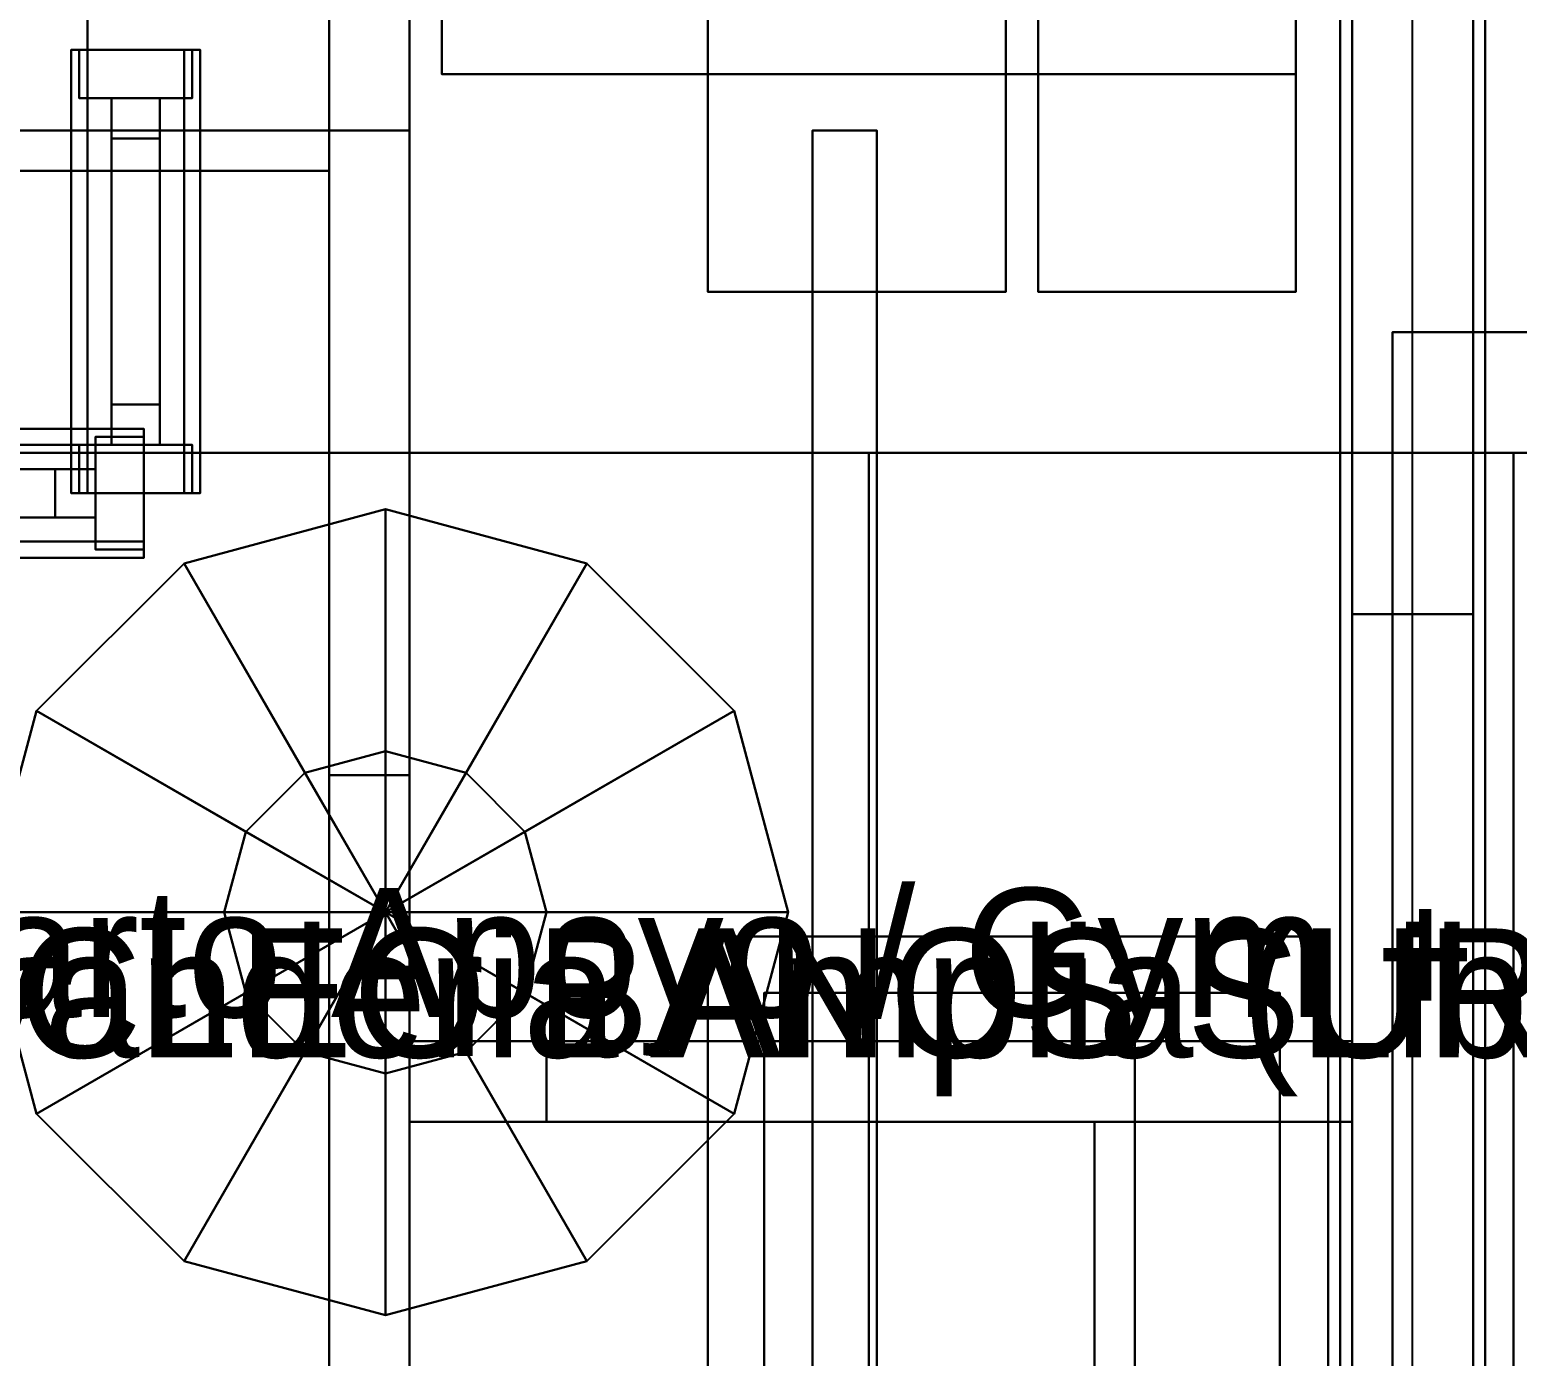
# Model space of a CAD drawing. Header units: metres. Extents: x -1 to 116, y -1 to 42.
# Drawn here: x 1.109 to 2.955, y 4.429 to 6.075 of the extents above; entities that cross this region are included whole.
import ezdxf

# ---------------------------------------------------------------- set-up
doc = ezdxf.new("R2010")
doc.units = ezdxf.units.M
for name, color, linetype in [('BALCONES_BARANDAS_3D', 30, 'CONTINUOUS'), ('BUHARDILLA_TECNICA_P3_3D', 34, 'CONTINUOUS'), ('CARPINTERIA_RUSTICA_3D', 8, 'CONTINUOUS'), ('CUBIERTA_CHALET_3D', 9, 'CONTINUOUS'), ('EJES_ESTRUCTURALES', 1, 'CONTINUOUS'), ('EQUIPO_HIDRONEUMATICO_2000L_3D', 5, 'CONTINUOUS'), ('LOSA_PISO_3D', 8, 'CONTINUOUS'), ('MUROS_INTERIORES_3D', 7, 'CONTINUOUS'), ('P2_LOSA_PISO_3D', 8, 'CONTINUOUS'), ('P2_MUROS_INT_3D', 6, 'CONTINUOUS'), ('P2_ROTULOS', 6, 'CONTINUOUS'), ('P3_COLUMNAS_METAL_NEGRO_3D', 8, 'CONTINUOUS'), ('P3_LOSA_STEELDECK_3D', 8, 'CONTINUOUS'), ('P3_LOSA_TANQUES_3D', 8, 'CONTINUOUS'), ('P3_MUROS_INT_3D', 6, 'CONTINUOUS'), ('P3_ROTULOS', 5, 'CONTINUOUS'), ('PB_MOBILIARIO_OFICINA_3D', 34, 'CONTINUOUS'), ('ROTULOS_TEXTO', 2, 'CONTINUOUS'), ('SOTANO_BODEGA_EQUIP_3D', 7, 'CONTINUOUS'), ('SOTANO_LOSA_3D', 8, 'CONTINUOUS'), ('SOTANO_MUROS_INT_3D', 4, 'CONTINUOUS')]:
    doc.layers.add(name, color=color, linetype=linetype)

msp = doc.modelspace()

# ---------------------------------------------------------------- linework, layer by layer
at = {"layer": 'BALCONES_BARANDAS_3D', "color": 30}
for points in [[(1.16, 5.5, 9.6), (1.32, 5.5, 9.6), (1.32, 6.05, 9.6), (1.16, 6.05, 9.6)], [(1.16, 5.5, 9.68), (1.32, 5.5, 9.68), (1.32, 6.05, 9.68), (1.16, 6.05, 9.68)], [(1.16, 6.05, 9.6), (1.32, 6.05, 9.6), (1.32, 6.05, 9.68), (1.16, 6.05, 9.68)], [(1.16, 5.5, 9.6), (1.16, 6.05, 9.6), (1.16, 6.05, 9.68), (1.16, 5.5, 9.68)], [(1.17, 5.99, 8.68), (1.31, 5.99, 8.68), (1.31, 6.05, 8.68), (1.17, 6.05, 8.68)], [(1.17, 5.99, 9.68), (1.31, 5.99, 9.68), (1.31, 6.05, 9.68), (1.17, 6.05, 9.68)], [(1.17, 6.05, 8.68), (1.31, 6.05, 8.68), (1.31, 6.05, 9.68), (1.17, 6.05, 9.68)], [(1.17, 5.99, 8.68), (1.17, 6.05, 8.68), (1.17, 6.05, 9.68), (1.17, 5.99, 9.68)], [(1.18, 5.5, 8.73), (1.3, 5.5, 8.73), (1.3, 6.05, 8.73), (1.18, 6.05, 8.73)], [(1.18, 5.5, 8.81), (1.3, 5.5, 8.81), (1.3, 6.05, 8.81), (1.18, 6.05, 8.81)], [(1.18, 6.05, 8.73), (1.3, 6.05, 8.73), (1.3, 6.05, 8.81), (1.18, 6.05, 8.81)], [(1.18, 5.5, 8.73), (1.18, 6.05, 8.73), (1.18, 6.05, 8.81), (1.18, 5.5, 8.81)], [(1.3, 5.5, 8.73), (1.3, 6.05, 8.73), (1.3, 6.05, 8.81), (1.3, 5.5, 8.81)], [(1.31, 5.99, 8.68), (1.31, 6.05, 8.68), (1.31, 6.05, 9.68), (1.31, 5.99, 9.68)], [(1.32, 5.5, 9.6), (1.32, 6.05, 9.6), (1.32, 6.05, 9.68), (1.32, 5.5, 9.68)], [(1.17, 5.99, 8.68), (1.31, 5.99, 8.68), (1.31, 5.99, 9.68), (1.17, 5.99, 9.68)], [(1.21, 5.94, 9.6), (1.27, 5.94, 9.6), (1.27, 5.99, 9.6), (1.21, 5.99, 9.6)], [(1.21, 5.61, 8.81), (1.27, 5.61, 8.81), (1.27, 5.99, 9.6), (1.21, 5.99, 9.6)], [(1.21, 5.56, 8.81), (1.21, 5.61, 8.81), (1.21, 5.99, 9.6), (1.21, 5.94, 9.6)], [(1.21, 5.94, 8.81), (1.27, 5.94, 8.81), (1.27, 5.99, 8.81), (1.21, 5.99, 8.81)], [(1.21, 5.99, 8.81), (1.27, 5.99, 8.81), (1.27, 5.61, 9.6), (1.21, 5.61, 9.6)], [(1.21, 5.94, 8.81), (1.21, 5.99, 8.81), (1.21, 5.61, 9.6), (1.21, 5.56, 9.6)], [(1.27, 5.56, 8.81), (1.27, 5.61, 8.81), (1.27, 5.99, 9.6), (1.27, 5.94, 9.6)], [(1.27, 5.94, 8.81), (1.27, 5.99, 8.81), (1.27, 5.61, 9.6), (1.27, 5.56, 9.6)], [(1.21, 5.56, 8.81), (1.27, 5.56, 8.81), (1.27, 5.94, 9.6), (1.21, 5.94, 9.6)], [(1.21, 5.94, 8.81), (1.27, 5.94, 8.81), (1.27, 5.56, 9.6), (1.21, 5.56, 9.6)], [(1.21, 5.56, 8.81), (1.27, 5.56, 8.81), (1.27, 5.61, 8.81), (1.21, 5.61, 8.81)], [(1.21, 5.56, 9.6), (1.27, 5.56, 9.6), (1.27, 5.61, 9.6), (1.21, 5.61, 9.6)], [(0.38, 5.42, 9.6), (1.25, 5.42, 9.6), (1.25, 5.58, 9.6), (0.38, 5.58, 9.6)], [(0.38, 5.42, 9.68), (1.25, 5.42, 9.68), (1.25, 5.58, 9.68), (0.38, 5.58, 9.68)], [(0.38, 5.58, 9.6), (1.25, 5.58, 9.6), (1.25, 5.58, 9.68), (0.38, 5.58, 9.68)], [(1.25, 5.42, 9.6), (1.25, 5.58, 9.6), (1.25, 5.58, 9.68), (1.25, 5.42, 9.68)], [(0.38, 5.44, 8.73), (1.25, 5.44, 8.73), (1.25, 5.56, 8.73), (0.38, 5.56, 8.73)], [(0.38, 5.44, 8.81), (1.25, 5.44, 8.81), (1.25, 5.56, 8.81), (0.38, 5.56, 8.81)], [(0.38, 5.56, 8.73), (1.25, 5.56, 8.73), (1.25, 5.56, 8.81), (0.38, 5.56, 8.81)], [(1.17, 5.5, 8.68), (1.31, 5.5, 8.68), (1.31, 5.56, 8.68), (1.17, 5.56, 8.68)], [(1.17, 5.5, 9.68), (1.31, 5.5, 9.68), (1.31, 5.56, 9.68), (1.17, 5.56, 9.68)], [(1.17, 5.56, 8.68), (1.31, 5.56, 8.68), (1.31, 5.56, 9.68), (1.17, 5.56, 9.68)], [(1.17, 5.5, 8.68), (1.17, 5.56, 8.68), (1.17, 5.56, 9.68), (1.17, 5.5, 9.68)], [(1.19, 5.43, 8.68), (1.25, 5.43, 8.68), (1.25, 5.57, 8.68), (1.19, 5.57, 8.68)], [(1.19, 5.43, 9.68), (1.25, 5.43, 9.68), (1.25, 5.57, 9.68), (1.19, 5.57, 9.68)], [(1.19, 5.57, 8.68), (1.25, 5.57, 8.68), (1.25, 5.57, 9.68), (1.19, 5.57, 9.68)], [(1.19, 5.43, 8.68), (1.19, 5.57, 8.68), (1.19, 5.57, 9.68), (1.19, 5.43, 9.68)], [(1.25, 5.43, 8.68), (1.25, 5.57, 8.68), (1.25, 5.57, 9.68), (1.25, 5.43, 9.68)], [(1.25, 5.44, 8.73), (1.25, 5.56, 8.73), (1.25, 5.56, 8.81), (1.25, 5.44, 8.81)], [(1.31, 5.5, 8.68), (1.31, 5.56, 8.68), (1.31, 5.56, 9.68), (1.31, 5.5, 9.68)], [(0.44, 5.53, 8.81), (0.49, 5.53, 8.81), (1.19, 5.53, 9.6), (1.14, 5.53, 9.6)], [(0.44, 5.47, 8.81), (0.44, 5.53, 8.81), (1.14, 5.53, 9.6), (1.14, 5.47, 9.6)], [(1.14, 5.53, 8.81), (1.19, 5.53, 8.81), (0.49, 5.53, 9.6), (0.44, 5.53, 9.6)], [(1.14, 5.47, 8.81), (1.14, 5.53, 8.81), (0.44, 5.53, 9.6), (0.44, 5.47, 9.6)], [(0.49, 5.47, 8.81), (0.49, 5.53, 8.81), (1.19, 5.53, 9.6), (1.19, 5.47, 9.6)], [(1.19, 5.47, 8.81), (1.19, 5.53, 8.81), (0.49, 5.53, 9.6), (0.49, 5.47, 9.6)], [(1.14, 5.47, 9.6), (1.19, 5.47, 9.6), (1.19, 5.53, 9.6), (1.14, 5.53, 9.6)], [(1.14, 5.47, 8.81), (1.19, 5.47, 8.81), (1.19, 5.53, 8.81), (1.14, 5.53, 8.81)], [(1.16, 5.5, 9.6), (1.32, 5.5, 9.6), (1.32, 5.5, 9.68), (1.16, 5.5, 9.68)], [(1.17, 5.5, 8.68), (1.31, 5.5, 8.68), (1.31, 5.5, 9.68), (1.17, 5.5, 9.68)], [(1.18, 5.5, 8.73), (1.3, 5.5, 8.73), (1.3, 5.5, 8.81), (1.18, 5.5, 8.81)], [(0.44, 5.47, 8.81), (0.49, 5.47, 8.81), (1.19, 5.47, 9.6), (1.14, 5.47, 9.6)], [(1.14, 5.47, 8.81), (1.19, 5.47, 8.81), (0.49, 5.47, 9.6), (0.44, 5.47, 9.6)], [(0.38, 5.44, 8.73), (1.25, 5.44, 8.73), (1.25, 5.44, 8.81), (0.38, 5.44, 8.81)], [(1.19, 5.43, 8.68), (1.25, 5.43, 8.68), (1.25, 5.43, 9.68), (1.19, 5.43, 9.68)], [(0.38, 5.42, 9.6), (1.25, 5.42, 9.6), (1.25, 5.42, 9.68), (0.38, 5.42, 9.68)]]:
    msp.add_3dface(points, dxfattribs=at)
at = {"layer": 'BUHARDILLA_TECNICA_P3_3D', "color": 34}
for points in [[(2.75, 3, 8.68), (2.9, 3, 8.68), (2.9, 7.4, 8.68), (2.75, 7.4, 8.68)], [(2.75, 3, 10.9125), (2.9, 3, 10.935), (2.9, 7.4, 10.935), (2.75, 7.4, 10.9125)], [(2.75, 3, 8.68), (2.75, 7.4, 8.68), (2.75, 7.4, 10.9125), (2.75, 3, 10.9125)], [(2.9, 3, 8.68), (2.9, 7.4, 8.68), (2.9, 7.4, 10.935), (2.9, 3, 10.935)]]:
    msp.add_3dface(points, dxfattribs=at)
at = {"layer": 'CARPINTERIA_RUSTICA_3D', "color": 34}
for points in [[(0.92, 5.9, 0.02), (1.48, 5.9, 0.02), (1.48, 5.95, 0.02), (0.92, 5.95, 0.02)], [(0.92, 5.9, 2.08), (1.48, 5.9, 2.08), (1.48, 5.95, 2.08), (0.92, 5.95, 2.08)], [(0.92, 5.95, 0.02), (1.48, 5.95, 0.02), (1.48, 5.95, 2.08), (0.92, 5.95, 2.08)], [(1.48, 5.9, 0.02), (1.48, 5.95, 0.02), (1.48, 5.95, 2.08), (1.48, 5.9, 2.08)], [(0.92, 5.9, 0.02), (1.48, 5.9, 0.02), (1.48, 5.9, 2.08), (0.92, 5.9, 2.08)], [(2.43, 4.1, 0.02), (2.48, 4.1, 0.02), (2.48, 4.72, 0.02), (2.43, 4.72, 0.02)], [(2.43, 4.1, 2.08), (2.48, 4.1, 2.08), (2.48, 4.72, 2.08), (2.43, 4.72, 2.08)], [(2.43, 4.72, 0.02), (2.48, 4.72, 0.02), (2.48, 4.72, 2.08), (2.43, 4.72, 2.08)], [(2.43, 4.1, 0.02), (2.43, 4.72, 0.02), (2.43, 4.72, 2.08), (2.43, 4.1, 2.08)], [(2.48, 4.1, 0.02), (2.48, 4.72, 0.02), (2.48, 4.72, 2.08), (2.48, 4.1, 2.08)]]:
    msp.add_3dface(points, dxfattribs=at)
at = {"layer": 'CUBIERTA_CHALET_3D', "color": 9}
for points in [[(0.4, 2, 10.56), (3.8562, 2, 11.0784), (3.8562, 7.45, 11.0784), (0.4, 7.45, 10.56)], [(0.4, 2, 10.72), (3.8562, 2, 11.2384), (3.8562, 7.45, 11.2384), (0.4, 7.45, 10.72)]]:
    msp.add_3dface(points, dxfattribs=at)
at = {"layer": 'EJES_ESTRUCTURALES', "color": 1}
msp.add_line((2.825, 1.8), (2.825, 25.51), dxfattribs=at)
at = {"layer": 'EQUIPO_HIDRONEUMATICO_2000L_3D', "color": 5}
for points in [[(1.95, 5.75, 8.78), (2.32, 5.75, 8.78), (2.32, 6.15, 8.78), (1.95, 6.15, 8.78)], [(1.95, 5.75, 9.13), (2.32, 5.75, 9.13), (2.32, 6.15, 9.13), (1.95, 6.15, 9.13)], [(1.95, 5.75, 8.78), (1.95, 6.15, 8.78), (1.95, 6.15, 9.13), (1.95, 5.75, 9.13)], [(2.32, 5.75, 8.78), (2.32, 6.15, 8.78), (2.32, 6.15, 9.13), (2.32, 5.75, 9.13)], [(1.95, 5.75, 8.78), (2.32, 5.75, 8.78), (2.32, 5.75, 9.13), (1.95, 5.75, 9.13)], [(1.55, 4.98, 8.8), (1.55, 5.48, 8.8), (1.3, 5.413, 8.8), (1.55, 4.98, 8.8)], [(1.55, 4.98, 9.98), (1.55, 5.48, 9.98), (1.3, 5.413, 9.98), (1.55, 4.98, 9.98)], [(1.55, 5.48, 8.8), (1.3, 5.413, 8.8), (1.3, 5.413, 9.98), (1.55, 5.48, 9.98)], [(1.55, 4.98, 9.98), (1.55, 5.48, 9.98), (1.3, 5.413, 9.98), (1.55, 4.98, 9.98)], [(1.55, 5.48, 9.98), (1.3, 5.413, 9.98), (1.45, 5.1532, 10.1), (1.55, 5.18, 10.1)], [(1.55, 4.98, 8.8), (1.8, 5.413, 8.8), (1.55, 5.48, 8.8), (1.55, 4.98, 8.8)], [(1.55, 4.98, 9.98), (1.8, 5.413, 9.98), (1.55, 5.48, 9.98), (1.55, 4.98, 9.98)], [(1.55, 4.98, 8.8), (1.55, 5.48, 8.8), (1.55, 5.48, 9.98), (1.55, 4.98, 9.98)], [(1.8, 5.413, 8.8), (1.55, 5.48, 8.8), (1.55, 5.48, 9.98), (1.8, 5.413, 9.98)], [(1.55, 4.98, 9.98), (1.8, 5.413, 9.98), (1.55, 5.48, 9.98), (1.55, 4.98, 9.98)], [(1.55, 4.98, 9.98), (1.55, 5.48, 9.98), (1.55, 5.18, 10.1), (1.55, 4.98, 10.1)], [(1.8, 5.413, 9.98), (1.55, 5.48, 9.98), (1.55, 5.18, 10.1), (1.65, 5.1532, 10.1)], [(1.55, 4.98, 8.8), (1.55, 5.48, 8.8), (1.55, 5.48, 9.98), (1.55, 4.98, 9.98)], [(1.55, 4.98, 9.98), (1.55, 5.48, 9.98), (1.55, 5.18, 10.1), (1.55, 4.98, 10.1)], [(1.55, 4.98, 8.8), (1.3, 5.413, 8.8), (1.117, 5.23, 8.8), (1.55, 4.98, 8.8)], [(1.55, 4.98, 9.98), (1.3, 5.413, 9.98), (1.117, 5.23, 9.98), (1.55, 4.98, 9.98)], [(1.3, 5.413, 8.8), (1.117, 5.23, 8.8), (1.117, 5.23, 9.98), (1.3, 5.413, 9.98)], [(1.55, 4.98, 9.98), (1.3, 5.413, 9.98), (1.117, 5.23, 9.98), (1.55, 4.98, 9.98)], [(1.3, 5.413, 9.98), (1.117, 5.23, 9.98), (1.3768, 5.08, 10.1), (1.45, 5.1532, 10.1)], [(1.55, 4.98, 8.8), (1.3, 5.413, 8.8), (1.3, 5.413, 9.98), (1.55, 4.98, 9.98)], [(1.55, 4.98, 9.98), (1.3, 5.413, 9.98), (1.45, 5.1532, 10.1), (1.55, 4.98, 10.1)], [(1.55, 4.98, 8.8), (1.3, 5.413, 8.8), (1.3, 5.413, 9.98), (1.55, 4.98, 9.98)], [(1.55, 4.98, 9.98), (1.3, 5.413, 9.98), (1.45, 5.1532, 10.1), (1.55, 4.98, 10.1)], [(1.55, 4.98, 8.8), (1.983, 5.23, 8.8), (1.8, 5.413, 8.8), (1.55, 4.98, 8.8)], [(1.55, 4.98, 9.98), (1.983, 5.23, 9.98), (1.8, 5.413, 9.98), (1.55, 4.98, 9.98)], [(1.55, 4.98, 8.8), (1.8, 5.413, 8.8), (1.8, 5.413, 9.98), (1.55, 4.98, 9.98)], [(1.55, 4.98, 9.98), (1.983, 5.23, 9.98), (1.8, 5.413, 9.98), (1.55, 4.98, 9.98)], [(1.55, 4.98, 9.98), (1.8, 5.413, 9.98), (1.65, 5.1532, 10.1), (1.55, 4.98, 10.1)], [(1.55, 4.98, 8.8), (1.8, 5.413, 8.8), (1.8, 5.413, 9.98), (1.55, 4.98, 9.98)], [(1.55, 4.98, 9.98), (1.8, 5.413, 9.98), (1.65, 5.1532, 10.1), (1.55, 4.98, 10.1)], [(1.983, 5.23, 9.98), (1.8, 5.413, 9.98), (1.65, 5.1532, 10.1), (1.7232, 5.08, 10.1)], [(1.983, 5.23, 8.8), (1.8, 5.413, 8.8), (1.8, 5.413, 9.98), (1.983, 5.23, 9.98)], [(1.55, 4.98, 8.8), (1.117, 5.23, 8.8), (1.05, 4.98, 8.8), (1.55, 4.98, 8.8)], [(1.55, 4.98, 9.98), (1.117, 5.23, 9.98), (1.05, 4.98, 9.98), (1.55, 4.98, 9.98)], [(1.117, 5.23, 8.8), (1.05, 4.98, 8.8), (1.05, 4.98, 9.98), (1.117, 5.23, 9.98)], [(1.55, 4.98, 9.98), (1.117, 5.23, 9.98), (1.05, 4.98, 9.98), (1.55, 4.98, 9.98)], [(1.117, 5.23, 9.98), (1.05, 4.98, 9.98), (1.35, 4.98, 10.1), (1.3768, 5.08, 10.1)], [(1.55, 4.98, 8.8), (1.117, 5.23, 8.8), (1.117, 5.23, 9.98), (1.55, 4.98, 9.98)], [(1.55, 4.98, 9.98), (1.117, 5.23, 9.98), (1.3768, 5.08, 10.1), (1.55, 4.98, 10.1)], [(1.55, 4.98, 8.8), (1.117, 5.23, 8.8), (1.117, 5.23, 9.98), (1.55, 4.98, 9.98)], [(1.55, 4.98, 9.98), (1.117, 5.23, 9.98), (1.3768, 5.08, 10.1), (1.55, 4.98, 10.1)], [(1.55, 4.98, 8.8), (2.05, 4.98, 8.8), (1.983, 5.23, 8.8), (1.55, 4.98, 8.8)], [(1.55, 4.98, 9.98), (2.05, 4.98, 9.98), (1.983, 5.23, 9.98), (1.55, 4.98, 9.98)], [(1.55, 4.98, 8.8), (1.983, 5.23, 8.8), (1.983, 5.23, 9.98), (1.55, 4.98, 9.98)], [(1.55, 4.98, 9.98), (2.05, 4.98, 9.98), (1.983, 5.23, 9.98), (1.55, 4.98, 9.98)], [(1.55, 4.98, 9.98), (1.983, 5.23, 9.98), (1.7232, 5.08, 10.1), (1.55, 4.98, 10.1)], [(1.55, 4.98, 8.8), (1.983, 5.23, 8.8), (1.983, 5.23, 9.98), (1.55, 4.98, 9.98)], [(1.55, 4.98, 9.98), (1.983, 5.23, 9.98), (1.7232, 5.08, 10.1), (1.55, 4.98, 10.1)], [(2.05, 4.98, 9.98), (1.983, 5.23, 9.98), (1.7232, 5.08, 10.1), (1.75, 4.98, 10.1)], [(2.05, 4.98, 8.8), (1.983, 5.23, 8.8), (1.983, 5.23, 9.98), (2.05, 4.98, 9.98)], [(1.55, 4.98, 10.1), (1.55, 5.18, 10.1), (1.45, 5.1532, 10.1), (1.55, 4.98, 10.1)], [(1.55, 4.98, 10.1), (1.65, 5.1532, 10.1), (1.55, 5.18, 10.1), (1.55, 4.98, 10.1)], [(1.55, 4.98, 10.1), (1.45, 5.1532, 10.1), (1.3768, 5.08, 10.1), (1.55, 4.98, 10.1)], [(1.55, 4.98, 10.1), (1.7232, 5.08, 10.1), (1.65, 5.1532, 10.1), (1.55, 4.98, 10.1)], [(1.55, 4.98, 10.1), (1.3768, 5.08, 10.1), (1.35, 4.98, 10.1), (1.55, 4.98, 10.1)], [(1.55, 4.98, 10.1), (1.75, 4.98, 10.1), (1.7232, 5.08, 10.1), (1.55, 4.98, 10.1)], [(1.55, 4.98, 8.8), (1.05, 4.98, 8.8), (1.05, 4.98, 9.98), (1.55, 4.98, 9.98)], [(1.55, 4.98, 9.98), (1.05, 4.98, 9.98), (1.35, 4.98, 10.1), (1.55, 4.98, 10.1)], [(1.55, 4.98, 8.8), (1.05, 4.98, 8.8), (1.117, 4.73, 8.8), (1.55, 4.98, 8.8)], [(1.55, 4.98, 9.98), (1.05, 4.98, 9.98), (1.117, 4.73, 9.98), (1.55, 4.98, 9.98)], [(1.55, 4.98, 8.8), (1.05, 4.98, 8.8), (1.05, 4.98, 9.98), (1.55, 4.98, 9.98)], [(1.05, 4.98, 8.8), (1.117, 4.73, 8.8), (1.117, 4.73, 9.98), (1.05, 4.98, 9.98)], [(1.55, 4.98, 9.98), (1.05, 4.98, 9.98), (1.117, 4.73, 9.98), (1.55, 4.98, 9.98)], [(1.55, 4.98, 9.98), (1.05, 4.98, 9.98), (1.35, 4.98, 10.1), (1.55, 4.98, 10.1)], [(1.05, 4.98, 9.98), (1.117, 4.73, 9.98), (1.3768, 4.88, 10.1), (1.35, 4.98, 10.1)], [(1.55, 4.98, 8.8), (1.117, 4.73, 8.8), (1.117, 4.73, 9.98), (1.55, 4.98, 9.98)], [(1.55, 4.98, 9.98), (1.117, 4.73, 9.98), (1.3768, 4.88, 10.1), (1.55, 4.98, 10.1)], [(1.55, 4.98, 8.8), (1.117, 4.73, 8.8), (1.3, 4.547, 8.8), (1.55, 4.98, 8.8)], [(1.55, 4.98, 9.98), (1.117, 4.73, 9.98), (1.3, 4.547, 9.98), (1.55, 4.98, 9.98)], [(1.55, 4.98, 8.8), (1.117, 4.73, 8.8), (1.117, 4.73, 9.98), (1.55, 4.98, 9.98)], [(1.55, 4.98, 9.98), (1.117, 4.73, 9.98), (1.3, 4.547, 9.98), (1.55, 4.98, 9.98)], [(1.55, 4.98, 9.98), (1.117, 4.73, 9.98), (1.3768, 4.88, 10.1), (1.55, 4.98, 10.1)], [(1.55, 4.98, 8.8), (1.3, 4.547, 8.8), (1.3, 4.547, 9.98), (1.55, 4.98, 9.98)], [(1.55, 4.98, 9.98), (1.3, 4.547, 9.98), (1.45, 4.8068, 10.1), (1.55, 4.98, 10.1)], [(1.55, 4.98, 8.8), (1.3, 4.547, 8.8), (1.55, 4.48, 8.8), (1.55, 4.98, 8.8)], [(1.55, 4.98, 9.98), (1.3, 4.547, 9.98), (1.55, 4.48, 9.98), (1.55, 4.98, 9.98)], [(1.55, 4.98, 8.8), (1.3, 4.547, 8.8), (1.3, 4.547, 9.98), (1.55, 4.98, 9.98)], [(1.55, 4.98, 9.98), (1.3, 4.547, 9.98), (1.55, 4.48, 9.98), (1.55, 4.98, 9.98)], [(1.55, 4.98, 9.98), (1.3, 4.547, 9.98), (1.45, 4.8068, 10.1), (1.55, 4.98, 10.1)], [(1.55, 4.98, 10.1), (1.35, 4.98, 10.1), (1.3768, 4.88, 10.1), (1.55, 4.98, 10.1)], [(1.55, 4.98, 10.1), (1.3768, 4.88, 10.1), (1.45, 4.8068, 10.1), (1.55, 4.98, 10.1)], [(1.55, 4.98, 10.1), (1.45, 4.8068, 10.1), (1.55, 4.78, 10.1), (1.55, 4.98, 10.1)], [(1.55, 4.98, 8.8), (2.05, 4.98, 8.8), (2.05, 4.98, 9.98), (1.55, 4.98, 9.98)], [(1.55, 4.98, 8.8), (1.55, 4.98, 8.8), (1.55, 4.98, 9.98)], [(1.55, 4.98, 9.98), (2.05, 4.98, 9.98), (1.75, 4.98, 10.1), (1.55, 4.98, 10.1)], [(1.55, 4.98, 9.98), (1.55, 4.98, 9.98), (1.55, 4.98, 10.1)], [(1.55, 4.98, 8.8), (1.55, 4.98, 8.8), (1.55, 4.98, 9.98)], [(1.55, 4.98, 9.98), (1.55, 4.98, 9.98), (1.55, 4.98, 10.1)], [(1.55, 4.98, 8.8), (1.55, 4.98, 8.8), (1.55, 4.98, 9.98)], [(1.55, 4.98, 9.98), (1.55, 4.98, 9.98), (1.55, 4.98, 10.1)], [(1.55, 4.98, 8.8), (1.55, 4.98, 8.8), (1.55, 4.98, 9.98)], [(1.55, 4.98, 9.98), (1.55, 4.98, 9.98), (1.55, 4.98, 10.1)], [(1.55, 4.98, 8.8), (1.55, 4.98, 8.8), (1.55, 4.98, 9.98)], [(1.55, 4.98, 9.98), (1.55, 4.98, 9.98), (1.55, 4.98, 10.1)], [(1.55, 4.98, 8.8), (1.55, 4.98, 8.8), (1.55, 4.98, 9.98)], [(1.55, 4.98, 9.98), (1.55, 4.98, 9.98), (1.55, 4.98, 10.1)], [(1.55, 4.98, 8.8), (1.55, 4.98, 8.8), (1.55, 4.98, 9.98)], [(1.55, 4.98, 9.98), (1.55, 4.98, 9.98), (1.55, 4.98, 10.1)], [(1.55, 4.98, 8.8), (1.55, 4.98, 8.8), (1.55, 4.98, 9.98)], [(1.55, 4.98, 9.98), (1.55, 4.98, 9.98), (1.55, 4.98, 10.1)], [(1.55, 4.98, 8.8), (1.55, 4.48, 8.8), (1.55, 4.48, 9.98), (1.55, 4.98, 9.98)], [(1.55, 4.98, 8.8), (1.55, 4.98, 8.8), (1.55, 4.98, 9.98)], [(1.55, 4.98, 9.98), (1.55, 4.48, 9.98), (1.55, 4.78, 10.1), (1.55, 4.98, 10.1)], [(1.55, 4.98, 9.98), (1.55, 4.98, 9.98), (1.55, 4.98, 10.1)], [(1.55, 4.98, 8.8), (1.55, 4.48, 8.8), (1.8, 4.547, 8.8), (1.55, 4.98, 8.8)], [(1.55, 4.98, 9.98), (1.55, 4.48, 9.98), (1.8, 4.547, 9.98), (1.55, 4.98, 9.98)], [(1.55, 4.98, 8.8), (1.55, 4.48, 8.8), (1.55, 4.48, 9.98), (1.55, 4.98, 9.98)], [(1.55, 4.98, 8.8), (1.8, 4.547, 8.8), (1.8, 4.547, 9.98), (1.55, 4.98, 9.98)], [(1.55, 4.98, 8.8), (1.55, 4.98, 8.8), (1.55, 4.98, 9.98)], [(1.55, 4.98, 9.98), (1.55, 4.48, 9.98), (1.8, 4.547, 9.98), (1.55, 4.98, 9.98)], [(1.55, 4.98, 10.1), (1.55, 4.78, 10.1), (1.65, 4.8068, 10.1), (1.55, 4.98, 10.1)], [(1.55, 4.98, 9.98), (1.55, 4.48, 9.98), (1.55, 4.78, 10.1), (1.55, 4.98, 10.1)], [(1.55, 4.98, 9.98), (1.8, 4.547, 9.98), (1.65, 4.8068, 10.1), (1.55, 4.98, 10.1)], [(1.55, 4.98, 9.98), (1.55, 4.98, 9.98), (1.55, 4.98, 10.1)], [(1.55, 4.98, 8.8), (1.8, 4.547, 8.8), (1.983, 4.73, 8.8), (1.55, 4.98, 8.8)], [(1.55, 4.98, 9.98), (1.8, 4.547, 9.98), (1.983, 4.73, 9.98), (1.55, 4.98, 9.98)], [(1.55, 4.98, 8.8), (1.8, 4.547, 8.8), (1.8, 4.547, 9.98), (1.55, 4.98, 9.98)], [(1.55, 4.98, 8.8), (1.983, 4.73, 8.8), (1.983, 4.73, 9.98), (1.55, 4.98, 9.98)], [(1.55, 4.98, 8.8), (1.55, 4.98, 8.8), (1.55, 4.98, 9.98)], [(1.55, 4.98, 9.98), (1.8, 4.547, 9.98), (1.983, 4.73, 9.98), (1.55, 4.98, 9.98)], [(1.55, 4.98, 10.1), (1.65, 4.8068, 10.1), (1.7232, 4.88, 10.1), (1.55, 4.98, 10.1)], [(1.55, 4.98, 9.98), (1.8, 4.547, 9.98), (1.65, 4.8068, 10.1), (1.55, 4.98, 10.1)], [(1.55, 4.98, 9.98), (1.983, 4.73, 9.98), (1.7232, 4.88, 10.1), (1.55, 4.98, 10.1)], [(1.55, 4.98, 9.98), (1.55, 4.98, 9.98), (1.55, 4.98, 10.1)], [(1.55, 4.98, 8.8), (1.983, 4.73, 8.8), (2.05, 4.98, 8.8), (1.55, 4.98, 8.8)], [(1.55, 4.98, 9.98), (1.983, 4.73, 9.98), (2.05, 4.98, 9.98), (1.55, 4.98, 9.98)], [(1.55, 4.98, 8.8), (1.983, 4.73, 8.8), (1.983, 4.73, 9.98), (1.55, 4.98, 9.98)], [(1.55, 4.98, 8.8), (2.05, 4.98, 8.8), (2.05, 4.98, 9.98), (1.55, 4.98, 9.98)], [(1.55, 4.98, 8.8), (1.55, 4.98, 8.8), (1.55, 4.98, 9.98)], [(1.55, 4.98, 9.98), (1.983, 4.73, 9.98), (2.05, 4.98, 9.98), (1.55, 4.98, 9.98)], [(1.55, 4.98, 10.1), (1.7232, 4.88, 10.1), (1.75, 4.98, 10.1), (1.55, 4.98, 10.1)], [(1.55, 4.98, 9.98), (1.983, 4.73, 9.98), (1.7232, 4.88, 10.1), (1.55, 4.98, 10.1)], [(1.55, 4.98, 9.98), (2.05, 4.98, 9.98), (1.75, 4.98, 10.1), (1.55, 4.98, 10.1)], [(1.55, 4.98, 9.98), (1.55, 4.98, 9.98), (1.55, 4.98, 10.1)], [(1.983, 4.73, 9.98), (2.05, 4.98, 9.98), (1.75, 4.98, 10.1), (1.7232, 4.88, 10.1)], [(1.983, 4.73, 8.8), (2.05, 4.98, 8.8), (2.05, 4.98, 9.98), (1.983, 4.73, 9.98)], [(1.117, 4.73, 9.98), (1.3, 4.547, 9.98), (1.45, 4.8068, 10.1), (1.3768, 4.88, 10.1)], [(1.8, 4.547, 9.98), (1.983, 4.73, 9.98), (1.7232, 4.88, 10.1), (1.65, 4.8068, 10.1)], [(1.3, 4.547, 9.98), (1.55, 4.48, 9.98), (1.55, 4.78, 10.1), (1.45, 4.8068, 10.1)], [(1.55, 4.48, 9.98), (1.8, 4.547, 9.98), (1.65, 4.8068, 10.1), (1.55, 4.78, 10.1)], [(1.117, 4.73, 8.8), (1.3, 4.547, 8.8), (1.3, 4.547, 9.98), (1.117, 4.73, 9.98)], [(1.8, 4.547, 8.8), (1.983, 4.73, 8.8), (1.983, 4.73, 9.98), (1.8, 4.547, 9.98)], [(1.3, 4.547, 8.8), (1.55, 4.48, 8.8), (1.55, 4.48, 9.98), (1.3, 4.547, 9.98)], [(1.55, 4.48, 8.8), (1.8, 4.547, 8.8), (1.8, 4.547, 9.98), (1.55, 4.48, 9.98)]]:
    msp.add_3dface(points, dxfattribs=at)
at = {"layer": 'EQUIPO_HIDRONEUMATICO_2000L_3D', "color": 1}
for points in [[(2.36, 5.75, 8.78), (2.68, 5.75, 8.78), (2.68, 6.15, 8.78), (2.36, 6.15, 8.78)], [(2.36, 5.75, 9.4), (2.68, 5.75, 9.4), (2.68, 6.15, 9.4), (2.36, 6.15, 9.4)], [(2.36, 5.75, 8.78), (2.36, 6.15, 8.78), (2.36, 6.15, 9.4), (2.36, 5.75, 9.4)], [(2.68, 5.75, 8.78), (2.68, 6.15, 8.78), (2.68, 6.15, 9.4), (2.68, 5.75, 9.4)], [(2.36, 5.75, 8.78), (2.68, 5.75, 8.78), (2.68, 5.75, 9.4), (2.36, 5.75, 9.4)]]:
    msp.add_3dface(points, dxfattribs=at)
at = {"layer": 'EQUIPO_HIDRONEUMATICO_2000L_3D', "color": 8}
for points in [[(2.08, 3.8, 8.9), (2.16, 3.8, 8.9), (2.16, 5.95, 8.9), (2.08, 5.95, 8.9)], [(2.08, 3.8, 8.96), (2.16, 3.8, 8.96), (2.16, 5.95, 8.96), (2.08, 5.95, 8.96)], [(2.08, 5.95, 8.9), (2.16, 5.95, 8.9), (2.16, 5.95, 8.96), (2.08, 5.95, 8.96)], [(2.08, 3.8, 8.9), (2.08, 5.95, 8.9), (2.08, 5.95, 8.96), (2.08, 3.8, 8.96)], [(2.16, 3.8, 8.9), (2.16, 5.95, 8.9), (2.16, 5.95, 8.96), (2.16, 3.8, 8.96)]]:
    msp.add_3dface(points, dxfattribs=at)
at = {"layer": 'LOSA_PISO_3D', "color": 8}
for points in [[(0.15, 3, -0.15), (9.15, 3, -0.15), (9.15, 7.4, -0.15), (0.15, 7.4, -0.15)], [(0.15, 3), (9.15, 3), (9.15, 7.4), (0.15, 7.4)]]:
    msp.add_3dface(points, dxfattribs=at)
at = {"layer": 'MUROS_INTERIORES_3D', "color": 7}
for points in [[(1.48, 5.95), (1.58, 5.95), (1.58, 6.5), (1.48, 6.5)], [(1.48, 5.95, 2.85), (1.58, 5.95, 2.85), (1.58, 6.5, 2.85), (1.48, 6.5, 2.85)], [(1.48, 5.95), (1.48, 6.5), (1.48, 6.5, 2.85), (1.48, 5.95, 2.85)], [(1.58, 5.95), (1.58, 6.5), (1.58, 6.5, 2.85), (1.58, 5.95, 2.85)], [(2.75, 5.35, 2.1), (2.9, 5.35, 2.1), (2.9, 6.2, 2.1), (2.75, 6.2, 2.1)], [(2.75, 5.35, 2.85), (2.9, 5.35, 2.85), (2.9, 6.2, 2.85), (2.75, 6.2, 2.85)], [(2.75, 5.35, 2.1), (2.75, 6.2, 2.1), (2.75, 6.2, 2.85), (2.75, 5.35, 2.85)], [(2.9, 5.35, 2.1), (2.9, 6.2, 2.1), (2.9, 6.2, 2.85), (2.9, 5.35, 2.85)], [(1.48, 5.15, 2.1), (1.58, 5.15, 2.1), (1.58, 5.95, 2.1), (1.48, 5.95, 2.1)], [(1.48, 5.15, 2.85), (1.58, 5.15, 2.85), (1.58, 5.95, 2.85), (1.48, 5.95, 2.85)], [(1.48, 5.95, 2.1), (1.58, 5.95, 2.1), (1.58, 5.95, 2.85), (1.48, 5.95, 2.85)], [(1.48, 5.15, 2.1), (1.48, 5.95, 2.1), (1.48, 5.95, 2.85), (1.48, 5.15, 2.85)], [(1.48, 5.95), (1.58, 5.95), (1.58, 5.95, 2.85), (1.48, 5.95, 2.85)], [(1.58, 5.15, 2.1), (1.58, 5.95, 2.1), (1.58, 5.95, 2.85), (1.58, 5.15, 2.85)], [(2.75, 3.15), (2.9, 3.15), (2.9, 5.35), (2.75, 5.35)], [(2.75, 3.15, 2.85), (2.9, 3.15, 2.85), (2.9, 5.35, 2.85), (2.75, 5.35, 2.85)], [(2.75, 5.35), (2.9, 5.35), (2.9, 5.35, 2.85), (2.75, 5.35, 2.85)], [(2.75, 3.15), (2.75, 5.35), (2.75, 5.35, 2.85), (2.75, 3.15, 2.85)], [(2.75, 5.35, 2.1), (2.9, 5.35, 2.1), (2.9, 5.35, 2.85), (2.75, 5.35, 2.85)], [(2.9, 3.15), (2.9, 5.35), (2.9, 5.35, 2.85), (2.9, 3.15, 2.85)], [(1.48, 3.15), (1.58, 3.15), (1.58, 5.15), (1.48, 5.15)], [(1.48, 3.15, 2.85), (1.58, 3.15, 2.85), (1.58, 5.15, 2.85), (1.48, 5.15, 2.85)], [(1.48, 5.15), (1.58, 5.15), (1.58, 5.15, 2.85), (1.48, 5.15, 2.85)], [(1.48, 3.15), (1.48, 5.15), (1.48, 5.15, 2.85), (1.48, 3.15, 2.85)], [(1.48, 5.15, 2.1), (1.58, 5.15, 2.1), (1.58, 5.15, 2.85), (1.48, 5.15, 2.85)], [(1.58, 3.15), (1.58, 5.15), (1.58, 5.15, 2.85), (1.58, 3.15, 2.85)], [(1.58, 4.72), (1.75, 4.72), (1.75, 4.82), (1.58, 4.82)], [(1.58, 4.72, 2.85), (1.75, 4.72, 2.85), (1.75, 4.82, 2.85), (1.58, 4.82, 2.85)], [(1.58, 4.82), (1.75, 4.82), (1.75, 4.82, 2.85), (1.58, 4.82, 2.85)], [(1.58, 4.72), (1.58, 4.82), (1.58, 4.82, 2.85), (1.58, 4.72, 2.85)], [(1.75, 4.72), (1.75, 4.82), (1.75, 4.82, 2.85), (1.75, 4.72, 2.85)], [(1.75, 4.72, 2.1), (2.48, 4.72, 2.1), (2.48, 4.82, 2.1), (1.75, 4.82, 2.1)], [(1.75, 4.72, 2.85), (2.48, 4.72, 2.85), (2.48, 4.82, 2.85), (1.75, 4.82, 2.85)], [(1.75, 4.82, 2.1), (2.48, 4.82, 2.1), (2.48, 4.82, 2.85), (1.75, 4.82, 2.85)], [(1.75, 4.72, 2.1), (1.75, 4.82, 2.1), (1.75, 4.82, 2.85), (1.75, 4.72, 2.85)], [(2.48, 4.72, 2.1), (2.48, 4.82, 2.1), (2.48, 4.82, 2.85), (2.48, 4.72, 2.85)], [(2.48, 4.72), (2.75, 4.72), (2.75, 4.82), (2.48, 4.82)], [(2.48, 4.72, 2.85), (2.75, 4.72, 2.85), (2.75, 4.82, 2.85), (2.48, 4.82, 2.85)], [(2.48, 4.82), (2.75, 4.82), (2.75, 4.82, 2.85), (2.48, 4.82, 2.85)], [(2.48, 4.72), (2.48, 4.82), (2.48, 4.82, 2.85), (2.48, 4.72, 2.85)], [(2.75, 4.72), (2.75, 4.82), (2.75, 4.82, 2.85), (2.75, 4.72, 2.85)], [(1.58, 4.72), (1.75, 4.72), (1.75, 4.72, 2.85), (1.58, 4.72, 2.85)], [(1.75, 4.72, 2.1), (2.48, 4.72, 2.1), (2.48, 4.72, 2.85), (1.75, 4.72, 2.85)], [(2.48, 4.72), (2.75, 4.72), (2.75, 4.72, 2.85), (2.48, 4.72, 2.85)]]:
    msp.add_3dface(points, dxfattribs=at)
at = {"layer": 'P2_LOSA_PISO_3D', "color": 8}
for points in [[(0.15, 3, 2.85), (9.15, 3, 2.85), (9.15, 7.4, 2.85), (0.15, 7.4, 2.85)], [(0.15, 3, 3), (9.15, 3, 3), (9.15, 7.4, 3), (0.15, 7.4, 3)]]:
    msp.add_3dface(points, dxfattribs=at)
at = {"layer": 'P2_MUROS_INT_3D', "color": 6}
for points in [[(2.75, 3.15, 3), (2.9, 3.15, 3), (2.9, 6.6, 3), (2.75, 6.6, 3)], [(2.75, 3.15, 5.85), (2.9, 3.15, 5.85), (2.9, 6.6, 5.85), (2.75, 6.6, 5.85)], [(2.75, 3.15, 3), (2.75, 6.6, 3), (2.75, 6.6, 5.85), (2.75, 3.15, 5.85)], [(2.9, 3.15, 3), (2.9, 6.6, 3), (2.9, 6.6, 5.85), (2.9, 3.15, 5.85)]]:
    msp.add_3dface(points, dxfattribs=at)
at = {"layer": 'P3_COLUMNAS_METAL_NEGRO_3D', "color": 8}
for points in [[(2.735, 3.15, 5.8), (2.915, 3.15, 5.8), (2.915, 24.71, 5.8), (2.735, 24.71, 5.8)], [(2.735, 3.15, 5.85), (2.915, 3.15, 5.85), (2.915, 24.71, 5.85), (2.735, 24.71, 5.85)], [(2.735, 3.15, 5.8), (2.735, 24.71, 5.8), (2.735, 24.71, 5.85), (2.735, 3.15, 5.85)], [(2.915, 3.15, 5.8), (2.915, 24.71, 5.8), (2.915, 24.71, 5.85), (2.915, 3.15, 5.85)]]:
    msp.add_3dface(points, dxfattribs=at)
at = {"layer": 'P3_LOSA_STEELDECK_3D', "color": 8}
for points in [[(0.15, 3, 5.85), (9.15, 3, 5.85), (9.15, 7.4, 5.85), (0.15, 7.4, 5.85)], [(0.15, 3, 6), (9.15, 3, 6), (9.15, 7.4, 6), (0.15, 7.4, 6)]]:
    msp.add_3dface(points, dxfattribs=at)
at = {"layer": 'P3_LOSA_TANQUES_3D', "color": 8}
for points in [[(1.18, 5.55, 8.5), (2.9, 5.55, 8.5), (2.9, 6.7, 8.5), (1.18, 6.7, 8.5)], [(1.18, 5.55, 8.68), (2.9, 5.55, 8.68), (2.9, 6.7, 8.68), (1.18, 6.7, 8.68)], [(1.18, 5.55, 8.5), (1.18, 6.7, 8.5), (1.18, 6.7, 8.68), (1.18, 5.55, 8.68)], [(2.9, 5.55, 8.5), (2.9, 6.7, 8.5), (2.9, 6.7, 8.68), (2.9, 5.55, 8.68)], [(0.3, 3, 8.5), (2.9, 3, 8.5), (2.9, 5.55, 8.5), (0.3, 5.55, 8.5)], [(0.3, 3, 8.68), (2.9, 3, 8.68), (2.9, 5.55, 8.68), (0.3, 5.55, 8.68)], [(0.3, 5.55, 8.5), (2.9, 5.55, 8.5), (2.9, 5.55, 8.68), (0.3, 5.55, 8.68)], [(0.95, 3.22, 8.68), (2.15, 3.22, 8.68), (2.15, 5.55, 8.68), (0.95, 5.55, 8.68)], [(0.95, 3.22, 8.8), (2.15, 3.22, 8.8), (2.15, 5.55, 8.8), (0.95, 5.55, 8.8)], [(0.95, 5.55, 8.68), (2.15, 5.55, 8.68), (2.15, 5.55, 8.8), (0.95, 5.55, 8.8)], [(1.18, 5.55, 8.5), (2.9, 5.55, 8.5), (2.9, 5.55, 8.68), (1.18, 5.55, 8.68)], [(2.15, 3.22, 8.68), (2.15, 5.55, 8.68), (2.15, 5.55, 8.8), (2.15, 3.22, 8.8)], [(2.9, 3, 8.5), (2.9, 5.55, 8.5), (2.9, 5.55, 8.68), (2.9, 3, 8.68)]]:
    msp.add_3dface(points, dxfattribs=at)
at = {"layer": 'P3_MUROS_INT_3D', "color": 6}
for points in [[(2.75, 3, 6), (2.9, 3, 6), (2.9, 7.45, 6), (2.75, 7.45, 6)], [(2.75, 3, 8.5), (2.9, 3, 8.5), (2.9, 7.45, 8.5), (2.75, 7.45, 8.5)], [(2.75, 3, 6), (2.75, 7.45, 6), (2.75, 7.45, 8.5), (2.75, 3, 8.5)], [(2.9, 3, 6), (2.9, 7.45, 6), (2.9, 7.45, 8.5), (2.9, 3, 8.5)]]:
    msp.add_3dface(points, dxfattribs=at)
at = {"layer": 'PB_MOBILIARIO_OFICINA_3D', "color": 34}
for points in [[(1.62, 6.02), (2.68, 6.02), (2.68, 6.48), (1.62, 6.48)], [(1.62, 6.02, 0.85), (2.68, 6.02, 0.85), (2.68, 6.48, 0.85), (1.62, 6.48, 0.85)], [(1.62, 6.02), (1.62, 6.48), (1.62, 6.48, 0.85), (1.62, 6.02, 0.85)], [(2.68, 6.02), (2.68, 6.48), (2.68, 6.48, 0.85), (2.68, 6.02, 0.85)], [(1.62, 6.02), (2.68, 6.02), (2.68, 6.02, 0.85), (1.62, 6.02, 0.85)]]:
    msp.add_3dface(points, dxfattribs=at)
at = {"layer": 'SOTANO_BODEGA_EQUIP_3D', "color": 34}
for points in [[(1.95, 4.15, -2.55), (2.72, 4.15, -2.55), (2.72, 4.95, -2.55), (1.95, 4.95, -2.55)], [(1.95, 4.15, -2.41), (2.72, 4.15, -2.41), (2.72, 4.95, -2.41), (1.95, 4.95, -2.41)], [(1.95, 4.95, -2.55), (2.72, 4.95, -2.55), (2.72, 4.95, -2.41), (1.95, 4.95, -2.41)], [(1.95, 4.15, -2.55), (1.95, 4.95, -2.55), (1.95, 4.95, -2.41), (1.95, 4.15, -2.41)], [(2.72, 4.15, -2.55), (2.72, 4.95, -2.55), (2.72, 4.95, -2.41), (2.72, 4.15, -2.41)]]:
    msp.add_3dface(points, dxfattribs=at)
at = {"layer": 'SOTANO_BODEGA_EQUIP_3D', "color": 30}
for points in [[(2.02, 4.22, -2.41), (2.66, 4.22, -2.41), (2.66, 4.88, -2.41), (2.02, 4.88, -2.41)], [(2.02, 4.22, -1.73), (2.66, 4.22, -1.73), (2.66, 4.88, -1.73), (2.02, 4.88, -1.73)], [(2.02, 4.88, -2.41), (2.66, 4.88, -2.41), (2.66, 4.88, -1.73), (2.02, 4.88, -1.73)], [(2.02, 4.22, -2.41), (2.02, 4.88, -2.41), (2.02, 4.88, -1.73), (2.02, 4.22, -1.73)], [(2.66, 4.22, -2.41), (2.66, 4.88, -2.41), (2.66, 4.88, -1.73), (2.66, 4.22, -1.73)]]:
    msp.add_3dface(points, dxfattribs=at)
at = {"layer": 'SOTANO_LOSA_3D', "color": 8}
for points in [[(0.15, 3, -2.7), (9.15, 3, -2.7), (9.15, 11.3, -2.7), (0.15, 11.3, -2.7)], [(0.15, 3, -2.55), (9.15, 3, -2.55), (9.15, 11.3, -2.55), (0.15, 11.3, -2.55)]]:
    msp.add_3dface(points, dxfattribs=at)
at = {"layer": 'SOTANO_MUROS_INT_3D', "color": 4}
for points in [[(2.8, 5.55, -2.55), (3.4, 5.55, -2.55), (3.4, 5.7, -2.55), (2.8, 5.7, -2.55)], [(2.8, 5.55, -0.15), (3.4, 5.55, -0.15), (3.4, 5.7, -0.15), (2.8, 5.7, -0.15)], [(2.8, 5.7, -2.55), (3.4, 5.7, -2.55), (3.4, 5.7, -0.15), (2.8, 5.7, -0.15)], [(2.8, 5.55, -2.55), (2.8, 5.7, -2.55), (2.8, 5.7, -0.15), (2.8, 5.55, -0.15)], [(2.8, 3.15, -2.55), (2.95, 3.15, -2.55), (2.95, 5.55, -2.55), (2.8, 5.55, -2.55)], [(2.8, 3.15, -0.15), (2.95, 3.15, -0.15), (2.95, 5.55, -0.15), (2.8, 5.55, -0.15)], [(2.8, 5.55, -2.55), (2.95, 5.55, -2.55), (2.95, 5.55, -0.15), (2.8, 5.55, -0.15)], [(2.8, 3.15, -2.55), (2.8, 5.55, -2.55), (2.8, 5.55, -0.15), (2.8, 3.15, -0.15)], [(2.8, 5.55, -2.55), (3.4, 5.55, -2.55), (3.4, 5.55, -0.15), (2.8, 5.55, -0.15)], [(2.95, 3.15, -2.55), (2.95, 5.55, -2.55), (2.95, 5.55, -0.15), (2.95, 3.15, -0.15)]]:
    msp.add_3dface(points, dxfattribs=at)

# ---------------------------------------------------------------- texts
at = {"layer": 'P2_ROTULOS', "color": 6}
msp.add_text('P2: Lavanderia Amplia (Libre de escalera tanque, H=2,85m)', height=0.16, dxfattribs=at).set_placement((0.4, 4.8, 3.05))
at = {"layer": 'P3_ROTULOS', "color": 5}
msp.add_text('P3: Cuarto Apoyo / Gym + Subida a Tanques 2.000L', height=0.16, dxfattribs=at).set_placement((0.4, 4.85, 6.05))
at = {"layer": 'ROTULOS_TEXTO', "color": 2}
msp.add_text('PB: NUCLEO BANOS SUROESTE (DAMAS + CABALLEROS + ANTEBANO)', height=0.16, dxfattribs=at).set_placement((0.38, 4.8, 0.05))

doc.saveas('drawing.dxf')
